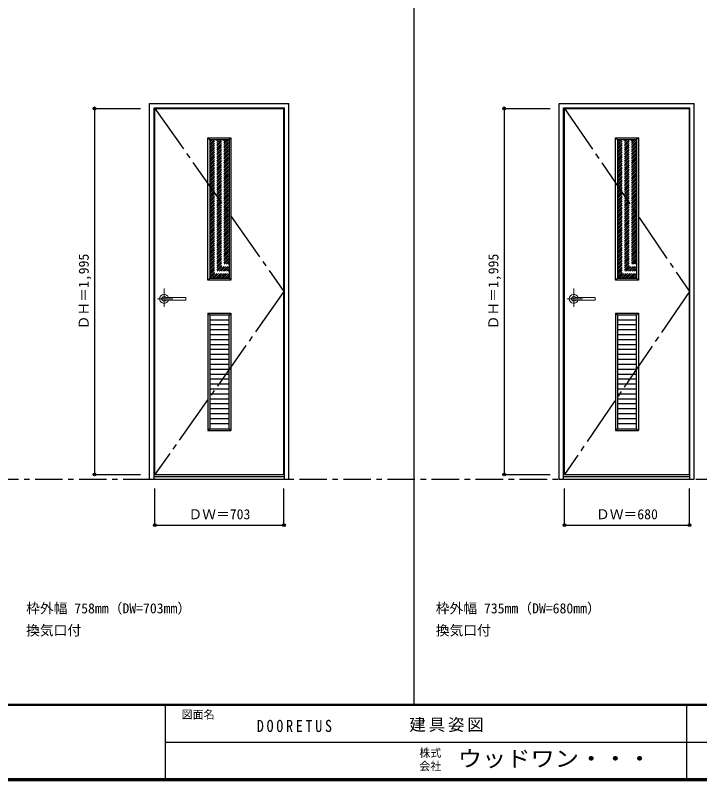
# Model space of a CAD drawing. Units: millimetres, scale not verified. Extents: x -6000 to 5700, y -4307 to 4260.
# Drawn here: x -966 to 2763, y -4205 to -36 of the extents above; entities that cross this region are included whole.
import ezdxf
from ezdxf.enums import TextEntityAlignment as Align

# ---------------------------------------------------------------- set-up
doc = ezdxf.new("R2010")
doc.units = ezdxf.units.MM
doc.header["$LTSCALE"] = 30
doc.header["$PDMODE"] = 32
doc.header["$PDSIZE"] = 15
for name, pattern in [('CHAIN1', [8, 5, -1, 1, -1]), ('CHAIN2', [12, 9, -1, 1, -1]), ('DASHED1', [1.8, 1.2, -0.6])]:
    doc.linetypes.add(name, pattern=pattern)
for name, color, linetype in [('0-1_通り芯', 4, 'CHAIN1'), ('0-2_扉', 3, 'Continuous'), ('0-3_仕上げ', 4, 'Continuous'), ('0-4_枠', 3, 'Continuous'), ('0-A_文字', 7, 'Continuous'), ('0-B_寸法', 7, 'Continuous'), ('0-C_ハッチ', 4, 'DASHED1'), ('F-1_枠', 6, 'Continuous'), ('F-A_文字', 7, 'Continuous')]:
    doc.layers.add(name, color=color, linetype=linetype)
doc.layers.add('0-5_レバー', color=7, linetype='Continuous', lineweight=18)
doc.styles.add('ＭＳ ゴシック', font='')
doc.styles.get('ＭＳ ゴシック').set_extended_font_data('MS Gothic')

msp = doc.modelspace()

# ---------------------------------------------------------------- linework, layer by layer
at = {"layer": '0-1_通り芯', "color": 7}
msp.add_line((-3258.4, -2562.5), (5690, -2562.5), dxfattribs=at)
at = {"layer": '0-2_扉'}
for p, q in [((-205.2, -542.5), (497.8, -542.5)), ((-205.2, -2537.5), (-205.2, -542.5)), ((497.8, -2537.5), (497.8, -542.5)), ((2026.4, -542.5), (2706.4, -542.5)), ((2026.4, -2537.5), (2026.4, -542.5)), ((2706.4, -2537.5), (2706.4, -542.5)), ((-205.2, -2537.5), (497.8, -2537.5)), ((2026.4, -2537.5), (2706.4, -2537.5))]:
    msp.add_line(p, q, dxfattribs=at)
at = {"layer": '0-3_仕上げ', "color": 7}
for p, q in [((83.8, -702.5), (93.8, -712.5)), ((83.8, -702.5), (208.8, -702.5)), ((208.8, -702.5), (198.8, -712.5)), ((208.8, -702.5), (208.8, -1477.5)), ((2303.9, -702.5), (2313.9, -712.5)), ((2303.9, -702.5), (2428.9, -702.5)), ((2428.9, -702.5), (2418.9, -712.5)), ((2428.9, -702.5), (2428.9, -1477.5)), ((93.8, -1467.5), (83.8, -1477.5)), ((198.8, -1467.5), (208.8, -1477.5)), ((2313.9, -1467.5), (2303.9, -1477.5)), ((2418.9, -1467.5), (2428.9, -1477.5)), ((83.8, -1658.5), (83.8, -2297.5)), ((83.8, -1658.5), (93.8, -1668.5)), ((83.8, -1658.5), (208.8, -1658.5)), ((208.8, -1658.5), (198.8, -1668.5)), ((208.8, -1658.5), (208.8, -2297.5)), ((2303.9, -1658.5), (2303.9, -2297.5)), ((2303.9, -1658.5), (2313.9, -1668.5)), ((2303.9, -1658.5), (2428.9, -1658.5)), ((2428.9, -1658.5), (2418.9, -1668.5)), ((2428.9, -1658.5), (2428.9, -2297.5)), ((93.8, -2287.5), (83.8, -2297.5)), ((198.8, -2287.5), (208.8, -2297.5)), ((2313.9, -2287.5), (2303.9, -2297.5)), ((2418.9, -2287.5), (2428.9, -2297.5)), ((83.8, -2297.5), (208.8, -2297.5)), ((2303.9, -2297.5), (2428.9, -2297.5))]:
    msp.add_line(p, q, dxfattribs=at)
at = {"layer": '0-3_仕上げ', "color": 3}
for p, q in [((93.8, -712.5), (198.8, -712.5)), ((93.8, -712.5), (93.8, -1467.5)), ((198.8, -712.5), (198.8, -1467.5)), ((2313.9, -712.5), (2418.9, -712.5)), ((2313.9, -712.5), (2313.9, -1467.5)), ((2418.9, -712.5), (2418.9, -1467.5)), ((93.8, -1467.5), (198.8, -1467.5)), ((2313.9, -1467.5), (2418.9, -1467.5)), ((93.8, -1668.5), (93.8, -2287.5)), ((198.8, -1668.5), (93.8, -1668.5)), ((198.8, -1695.41), (93.8, -1695.41)), ((198.8, -2287.5), (198.8, -1668.5)), ((2313.9, -1668.5), (2313.9, -2287.5)), ((2418.9, -1668.5), (2313.9, -1668.5)), ((2418.9, -1695.41), (2313.9, -1695.41)), ((2418.9, -2287.5), (2418.9, -1668.5)), ((198.8, -1722.33), (93.8, -1722.33)), ((198.8, -1749.24), (93.8, -1749.24)), ((2418.9, -1722.33), (2313.9, -1722.33)), ((2418.9, -1749.24), (2313.9, -1749.24)), ((198.8, -1776.15), (93.8, -1776.15)), ((2418.9, -1776.15), (2313.9, -1776.15)), ((198.8, -1803.07), (93.8, -1803.07)), ((198.8, -1829.98), (93.8, -1829.98)), ((2418.9, -1803.07), (2313.9, -1803.07)), ((2418.9, -1829.98), (2313.9, -1829.98)), ((198.8, -1856.89), (93.8, -1856.89)), ((2418.9, -1856.89), (2313.9, -1856.89)), ((198.8, -1883.8), (93.8, -1883.8)), ((198.8, -1910.72), (93.8, -1910.72)), ((2418.9, -1883.8), (2313.9, -1883.8)), ((2418.9, -1910.72), (2313.9, -1910.72)), ((198.8, -1937.63), (93.8, -1937.63)), ((2418.9, -1937.63), (2313.9, -1937.63)), ((198.8, -1964.54), (93.8, -1964.54)), ((198.8, -1991.46), (93.8, -1991.46)), ((2418.9, -1964.54), (2313.9, -1964.54)), ((2418.9, -1991.46), (2313.9, -1991.46)), ((198.8, -2018.37), (93.8, -2018.37)), ((2418.9, -2018.37), (2313.9, -2018.37)), ((198.8, -2045.28), (93.8, -2045.28)), ((198.8, -2072.2), (93.8, -2072.2)), ((2418.9, -2045.28), (2313.9, -2045.28)), ((2418.9, -2072.2), (2313.9, -2072.2)), ((198.8, -2099.11), (93.8, -2099.11)), ((198.8, -2126.02), (93.8, -2126.02)), ((2418.9, -2099.11), (2313.9, -2099.11)), ((2418.9, -2126.02), (2313.9, -2126.02)), ((198.8, -2152.93), (93.8, -2152.93)), ((2418.9, -2152.93), (2313.9, -2152.93)), ((198.8, -2179.85), (93.8, -2179.85)), ((198.8, -2206.76), (93.8, -2206.76)), ((2418.9, -2179.85), (2313.9, -2179.85)), ((2418.9, -2206.76), (2313.9, -2206.76)), ((198.8, -2233.67), (93.8, -2233.67)), ((2418.9, -2233.67), (2313.9, -2233.67)), ((198.8, -2260.59), (93.8, -2260.59)), ((93.8, -2287.5), (198.8, -2287.5)), ((2418.9, -2260.59), (2313.9, -2260.59)), ((2313.9, -2287.5), (2418.9, -2287.5))]:
    msp.add_line(p, q, dxfattribs=at)
at = {"layer": '0-3_仕上げ', "color": 7}
for points in [[(208.8, -1477.5), (83.8, -1477.5), (83.8, -702.5)], [(2428.9, -1477.5), (2303.9, -1477.5), (2303.9, -702.5)]]:
    msp.add_lwpolyline(points, dxfattribs=at)
at = {"layer": '0-4_枠'}
for p, q in [((-234.2, -515.5), (523.8, -515.5)), ((-234.2, -2562.5), (-234.2, -515.5)), ((-210.2, -539.5), (499.8, -539.5)), ((-210.2, -2562.5), (-210.2, -539.5)), ((499.8, -2562.5), (499.8, -539.5)), ((523.8, -2562.5), (523.8, -515.5)), ((1997.4, -515.5), (2732.4, -515.5)), ((1997.4, -2562.5), (1997.4, -515.5)), ((2021.4, -539.5), (2708.4, -539.5)), ((2021.4, -2562.5), (2021.4, -539.5)), ((2708.4, -2562.5), (2708.4, -539.5)), ((2732.4, -2562.5), (2732.4, -515.5)), ((-234.2, -2562.5), (523.8, -2562.5)), ((-210.2, -2547.5), (499.8, -2547.5)), ((1997.4, -2562.5), (2732.4, -2562.5)), ((2021.4, -2547.5), (2708.4, -2547.5))]:
    msp.add_line(p, q, dxfattribs=at)
at = {"layer": '0-5_レバー', "color": 4, "linetype": 'CHAIN1'}
for p, q in [((-154.7, -1523.54), (-154.7, -1623.39)), ((2076.9, -1523.54), (2076.9, -1623.39)), ((-107.9, -1580), (-190.92, -1580)), ((2123.7, -1580), (2040.68, -1580))]:
    msp.add_line(p, q, dxfattribs=at)
at = {"layer": '0-5_レバー'}
for p, q in [((-37.7, -1580), (-37.7, -1574.51)), ((-37.7, -1580), (-37.7, -1585.5)), ((2193.9, -1580), (2193.9, -1574.51)), ((2193.9, -1580), (2193.9, -1585.5))]:
    msp.add_line(p, q, dxfattribs=at)
for points in [[(-144.74, -1573.01), (-145.51, -1572.22), (-147.48, -1570.85), (-149.73, -1569.84), (-152.16, -1569.21), (-154.7, -1569), (-157.24, -1569.21), (-159.67, -1569.84), (-161.92, -1570.85), (-163.89, -1572.22), (-165.51, -1573.89), (-166.71, -1575.79), (-167.45, -1577.85), (-167.7, -1580), (-167.45, -1582.15), (-166.71, -1584.21), (-165.51, -1586.11), (-163.89, -1587.78), (-161.92, -1589.15), (-159.67, -1590.16), (-157.24, -1590.79), (-154.7, -1591), (-152.16, -1590.79), (-149.73, -1590.16), (-147.48, -1589.15), (-145.51, -1587.78), (-144.74, -1586.99)], [(-39.2, -1573), (-48.93, -1573), (-59.11, -1573), (-68.71, -1573), (-77.7, -1573), (-86.11, -1573), (-93.92, -1573), (-100.74, -1573), (-107.04, -1573), (-112.8, -1573), (-118.05, -1573), (-122.84, -1573), (-127.5, -1573), (-131.7, -1573), (-135.45, -1573), (-137.45, -1573), (-139.3, -1573), (-141.31, -1573.01), (-143.72, -1573.01), (-145.21, -1573.01), (-146.75, -1573.01), (-148.27, -1573.01), (-149.37, -1573.01), (-149.83, -1573.01), (-149.83, -1573.02)], [(-39.2, -1573), (-48.28, -1573), (-48.68, -1573)], [(2086.86, -1573.01), (2086.09, -1572.22), (2084.12, -1570.85), (2081.88, -1569.84), (2079.44, -1569.21), (2076.9, -1569), (2074.36, -1569.21), (2071.93, -1569.84), (2069.68, -1570.85), (2067.71, -1572.22), (2066.09, -1573.89), (2064.89, -1575.79), (2064.15, -1577.85), (2063.9, -1580), (2064.15, -1582.15), (2064.89, -1584.21), (2066.09, -1586.11), (2067.71, -1587.78), (2069.68, -1589.15), (2071.93, -1590.16), (2074.36, -1590.79), (2076.9, -1591), (2079.44, -1590.79), (2081.88, -1590.16), (2084.12, -1589.15), (2086.09, -1587.78), (2086.86, -1586.99)], [(2192.4, -1573), (2182.67, -1573), (2172.49, -1573), (2162.89, -1573), (2153.9, -1573), (2145.49, -1573), (2137.68, -1573), (2130.86, -1573), (2124.56, -1573), (2118.8, -1573), (2113.55, -1573), (2108.76, -1573), (2104.11, -1573), (2099.9, -1573), (2096.15, -1573), (2094.15, -1573), (2092.3, -1573), (2090.29, -1573.01), (2087.88, -1573.01), (2086.39, -1573.01), (2084.85, -1573.01), (2083.33, -1573.01), (2082.23, -1573.01), (2081.77, -1573.01), (2081.77, -1573.02)], [(2192.4, -1573), (2183.32, -1573), (2182.92, -1573)], [(-149.68, -1586.99), (-149.55, -1586.99), (-149.11, -1586.99), (-148.39, -1586.99), (-147.37, -1586.99), (-146.11, -1586.99), (-144.76, -1586.99), (-141.9, -1586.99), (-138.92, -1587), (-135.9, -1587), (-132.86, -1587), (-129.79, -1587), (-126.71, -1587), (-122.71, -1587), (-118.3, -1587), (-113.33, -1587), (-107.8, -1587), (-101.71, -1587), (-95.06, -1587), (-87.85, -1587), (-79.26, -1587), (-70, -1587), (-60.06, -1587), (-49.45, -1587), (-39.2, -1587)], [(2081.92, -1586.99), (2082.05, -1586.99), (2082.49, -1586.99), (2083.21, -1586.99), (2084.23, -1586.99), (2085.49, -1586.99), (2086.84, -1586.99), (2089.7, -1586.99), (2092.68, -1587), (2095.7, -1587), (2098.74, -1587), (2101.81, -1587), (2104.89, -1587), (2108.89, -1587), (2113.3, -1587), (2118.27, -1587), (2123.8, -1587), (2129.89, -1587), (2136.54, -1587), (2143.75, -1587), (2152.34, -1587), (2161.6, -1587), (2171.54, -1587), (2182.15, -1587), (2192.4, -1587)]]:
    msp.add_lwpolyline(points, dxfattribs=at)
for centre, radius, start, end in [((-154.7, -1580), 24.55, 16.59952, 343.36736), ((-39.2, -1574.5), 1.5, 0.00847, 89.9163), ((-39.2, -1574.5), 1.5, 360, 90.17419), ((2076.9, -1580), 24.55, 16.59952, 343.36736), ((2192.4, -1574.5), 1.5, 0.00847, 89.9163), ((2192.4, -1574.5), 1.5, 360, 90.17419), ((-39.2, -1585.5), 1.5, 270.16419, 0), ((-39.2, -1585.5), 1.5, 269.91059, 359.99153), ((2192.4, -1585.5), 1.5, 270.16419, 0), ((2192.4, -1585.5), 1.5, 269.91059, 359.99153)]:
    msp.add_arc(centre, radius, start, end, dxfattribs=at)
at = {"layer": '0-A_文字', "linetype": 'CHAIN2'}
for p, q in [((-205.2, -542.5), (497.8, -1540)), ((2026.4, -542.5), (2706.4, -1540)), ((497.8, -1540), (-205.2, -2537.5)), ((2706.4, -1540), (2026.4, -2537.5))]:
    msp.add_line(p, q, dxfattribs=at)
at = {"layer": '0-B_寸法', "color": 4}
for p, q in [((-534.2, -542.5), (-284.2, -542.5)), ((-534.2, -542.5), (-534.2, -2537.5)), ((1697.4, -542.5), (1947.4, -542.5)), ((1697.4, -542.5), (1697.4, -2537.5)), ((-534.2, -2537.5), (-284.2, -2537.5)), ((1697.4, -2537.5), (1947.4, -2537.5)), ((-205.2, -2812.5), (-205.2, -2612.5)), ((497.8, -2812.5), (497.8, -2612.5)), ((2026.4, -2812.5), (2026.4, -2612.5)), ((2706.4, -2812.5), (2706.4, -2612.5)), ((-205.2, -2812.5), (497.8, -2812.5)), ((2026.4, -2812.5), (2706.4, -2812.5))]:
    msp.add_line(p, q, dxfattribs=at)
at = {"layer": '0-B_寸法'}
for p in [(-534.2, -542.5), (1697.4, -542.5), (-534.2, -2537.5), (1697.4, -2537.5), (-205.2, -2812.5), (497.8, -2812.5), (2026.4, -2812.5), (2706.4, -2812.5)]:
    msp.add_point(p, dxfattribs=at)
at = {"layer": '0-C_ハッチ'}
for p, q in [((93.8, -816.5), (197.8, -712.5)), ((93.8, -806.6), (187.9, -712.5)), ((93.8, -796.7), (178, -712.5)), ((93.8, -786.8), (168.1, -712.5)), ((93.8, -776.9), (158.2, -712.5)), ((93.8, -767), (148.3, -712.5)), ((93.8, -757.1), (138.4, -712.5)), ((93.8, -747.2), (128.5, -712.5)), ((93.8, -737.3), (118.6, -712.5)), ((93.8, -727.4), (108.71, -712.5)), ((93.8, -717.51), (98.81, -712.5)), ((93.8, -826.4), (198.8, -721.4)), ((93.8, -836.3), (198.8, -731.3)), ((93.8, -846.2), (198.8, -741.2)), ((2313.9, -816.5), (2417.9, -712.5)), ((2313.9, -806.6), (2408, -712.5)), ((2313.9, -796.7), (2398.1, -712.5)), ((2313.9, -786.8), (2388.2, -712.5)), ((2313.9, -776.9), (2378.3, -712.5)), ((2313.9, -767), (2368.4, -712.5)), ((2313.9, -757.1), (2358.5, -712.5)), ((2313.9, -747.2), (2348.6, -712.5)), ((2313.9, -737.3), (2338.7, -712.5)), ((2313.9, -727.4), (2328.81, -712.5)), ((2313.9, -717.51), (2318.91, -712.5)), ((2313.9, -826.4), (2418.9, -721.4)), ((2313.9, -836.3), (2418.9, -731.3)), ((2313.9, -846.2), (2418.9, -741.2)), ((93.8, -856.1), (198.8, -751.1)), ((93.8, -866), (198.8, -761)), ((93.8, -875.9), (198.8, -770.9)), ((93.8, -885.8), (198.8, -780.8)), ((93.8, -895.7), (198.8, -790.7)), ((2313.9, -856.1), (2418.9, -751.1)), ((2313.9, -866), (2418.9, -761)), ((2313.9, -875.9), (2418.9, -770.9)), ((2313.9, -885.8), (2418.9, -780.8)), ((2313.9, -895.7), (2418.9, -790.7)), ((93.8, -905.6), (198.8, -800.6)), ((93.8, -915.49), (198.8, -810.5)), ((93.8, -925.39), (198.8, -820.39)), ((93.8, -935.29), (198.8, -830.29)), ((2313.9, -905.6), (2418.9, -800.6)), ((2313.9, -915.49), (2418.9, -810.5)), ((2313.9, -925.39), (2418.9, -820.39)), ((2313.9, -935.29), (2418.9, -830.29)), ((93.8, -945.19), (198.8, -840.19)), ((93.8, -955.09), (198.8, -850.09)), ((93.8, -964.99), (198.8, -859.99)), ((93.8, -974.89), (198.8, -869.89)), ((2313.9, -945.19), (2418.9, -840.19)), ((2313.9, -955.09), (2418.9, -850.09)), ((2313.9, -964.99), (2418.9, -859.99)), ((2313.9, -974.89), (2418.9, -869.89)), ((93.8, -984.79), (198.8, -879.79)), ((93.8, -994.69), (198.8, -889.69)), ((93.8, -1004.59), (198.8, -899.59)), ((93.8, -1014.49), (198.8, -909.49)), ((2313.9, -984.79), (2418.9, -879.79)), ((2313.9, -994.69), (2418.9, -889.69)), ((2313.9, -1004.59), (2418.9, -899.59)), ((2313.9, -1014.49), (2418.9, -909.49)), ((93.8, -1024.39), (198.8, -919.39)), ((93.8, -1034.29), (198.8, -929.29)), ((93.8, -1044.19), (198.8, -939.19)), ((93.8, -1054.09), (198.8, -949.09)), ((2313.9, -1024.39), (2418.9, -919.39)), ((2313.9, -1034.29), (2418.9, -929.29)), ((2313.9, -1044.19), (2418.9, -939.19)), ((2313.9, -1054.09), (2418.9, -949.09)), ((93.8, -1063.99), (198.8, -958.99)), ((93.8, -1073.89), (198.8, -968.89)), ((93.8, -1083.79), (198.8, -978.79)), ((93.8, -1093.69), (198.8, -988.69)), ((93.8, -1103.59), (198.8, -998.59)), ((2313.9, -1063.99), (2418.9, -958.99)), ((2313.9, -1073.89), (2418.9, -968.89)), ((2313.9, -1083.79), (2418.9, -978.79)), ((2313.9, -1093.69), (2418.9, -988.69)), ((2313.9, -1103.59), (2418.9, -998.59)), ((93.8, -1113.48), (198.8, -1008.49)), ((93.8, -1123.38), (198.8, -1018.38)), ((93.8, -1133.28), (198.8, -1028.28)), ((93.8, -1143.18), (198.8, -1038.18)), ((2313.9, -1113.48), (2418.9, -1008.49)), ((2313.9, -1123.38), (2418.9, -1018.38)), ((2313.9, -1133.28), (2418.9, -1028.28)), ((2313.9, -1143.18), (2418.9, -1038.18)), ((93.8, -1153.08), (198.8, -1048.08)), ((93.8, -1162.98), (198.8, -1057.98)), ((93.8, -1172.88), (198.8, -1067.88)), ((93.8, -1182.78), (198.8, -1077.78)), ((2313.9, -1153.08), (2418.9, -1048.08)), ((2313.9, -1162.98), (2418.9, -1057.98)), ((2313.9, -1172.88), (2418.9, -1067.88)), ((2313.9, -1182.78), (2418.9, -1077.78)), ((93.8, -1192.68), (198.8, -1087.68)), ((93.8, -1202.58), (198.8, -1097.58)), ((93.8, -1212.48), (198.8, -1107.48)), ((93.8, -1222.38), (198.8, -1117.38)), ((2313.9, -1192.68), (2418.9, -1087.68)), ((2313.9, -1202.58), (2418.9, -1097.58)), ((2313.9, -1212.48), (2418.9, -1107.48)), ((2313.9, -1222.38), (2418.9, -1117.38)), ((93.8, -1232.28), (198.8, -1127.28)), ((93.8, -1242.18), (198.8, -1137.18)), ((93.8, -1252.08), (198.8, -1147.08)), ((93.8, -1261.98), (198.8, -1156.98)), ((93.8, -1271.88), (198.8, -1166.88)), ((2313.9, -1232.28), (2418.9, -1127.28)), ((2313.9, -1242.18), (2418.9, -1137.18)), ((2313.9, -1252.08), (2418.9, -1147.08)), ((2313.9, -1261.98), (2418.9, -1156.98)), ((2313.9, -1271.88), (2418.9, -1166.88)), ((93.8, -1281.78), (198.8, -1176.78)), ((93.8, -1291.68), (198.8, -1186.68)), ((93.8, -1301.58), (198.8, -1196.58)), ((93.8, -1311.47), (198.8, -1206.48)), ((2313.9, -1281.78), (2418.9, -1176.78)), ((2313.9, -1291.68), (2418.9, -1186.68)), ((2313.9, -1301.58), (2418.9, -1196.58)), ((2313.9, -1311.47), (2418.9, -1206.48)), ((93.8, -1321.37), (198.8, -1216.37)), ((93.8, -1331.27), (198.8, -1226.27)), ((93.8, -1341.17), (198.8, -1236.17)), ((93.8, -1351.07), (198.8, -1246.07)), ((2313.9, -1321.37), (2418.9, -1216.37)), ((2313.9, -1331.27), (2418.9, -1226.27)), ((2313.9, -1341.17), (2418.9, -1236.17)), ((2313.9, -1351.07), (2418.9, -1246.07)), ((93.8, -1360.97), (198.8, -1255.97)), ((93.8, -1370.87), (198.8, -1265.87)), ((93.8, -1380.77), (198.8, -1275.77)), ((93.8, -1390.67), (198.8, -1285.67)), ((2313.9, -1360.97), (2418.9, -1255.97)), ((2313.9, -1370.87), (2418.9, -1265.87)), ((2313.9, -1380.77), (2418.9, -1275.77)), ((2313.9, -1390.67), (2418.9, -1285.67)), ((93.8, -1400.57), (198.8, -1295.57)), ((93.8, -1410.47), (198.8, -1305.47)), ((93.8, -1420.37), (198.8, -1315.37)), ((93.8, -1430.27), (198.8, -1325.27)), ((2313.9, -1400.57), (2418.9, -1295.57)), ((2313.9, -1410.47), (2418.9, -1305.47)), ((2313.9, -1420.37), (2418.9, -1315.37)), ((2313.9, -1430.27), (2418.9, -1325.27)), ((93.8, -1440.17), (198.8, -1335.17)), ((93.8, -1450.07), (198.8, -1345.07)), ((93.8, -1459.97), (198.8, -1354.97)), ((96.17, -1467.5), (198.8, -1364.87)), ((106.07, -1467.5), (198.8, -1374.77)), ((2313.9, -1440.17), (2418.9, -1335.17)), ((2313.9, -1450.07), (2418.9, -1345.07)), ((2313.9, -1459.97), (2418.9, -1354.97)), ((2316.27, -1467.5), (2418.9, -1364.87)), ((2326.17, -1467.5), (2418.9, -1374.77)), ((115.97, -1467.5), (198.8, -1384.67)), ((125.87, -1467.5), (198.8, -1394.57)), ((135.77, -1467.5), (198.8, -1404.46)), ((145.66, -1467.5), (198.8, -1414.36)), ((2336.07, -1467.5), (2418.9, -1384.67)), ((2345.97, -1467.5), (2418.9, -1394.57)), ((2355.87, -1467.5), (2418.9, -1404.46)), ((2365.76, -1467.5), (2418.9, -1414.36)), ((155.56, -1467.5), (198.8, -1424.26)), ((165.46, -1467.5), (198.8, -1434.16)), ((175.36, -1467.5), (198.8, -1444.06)), ((185.26, -1467.5), (198.8, -1453.96)), ((2375.66, -1467.5), (2418.9, -1424.26)), ((2385.56, -1467.5), (2418.9, -1434.16)), ((2395.46, -1467.5), (2418.9, -1444.06)), ((2405.36, -1467.5), (2418.9, -1453.96)), ((195.16, -1467.5), (198.8, -1463.86)), ((2415.26, -1467.5), (2418.9, -1463.86))]:
    msp.add_line(p, q, dxfattribs=at)
at = {"layer": 'F-1_枠'}
for p, q in [((1204.8, 4175), (1204.8, -3790)), ((5700, -3790), (-6000, -3790)), ((5700, -3795), (-6000, -3795)), ((-150, -3795), (-150, -4195)), ((2690, -3795), (2690, -4195)), ((-150, -3995), (5690, -3995.01)), ((5700, -4195), (-6000, -4195)), ((5700, -4200), (-6000, -4200)), ((5700, -4205), (-6000, -4205))]:
    msp.add_line(p, q, dxfattribs=at)

# ---------------------------------------------------------------- texts
at = {"layer": '0-A_文字', "style": 'ＭＳ ゴシック'}
for s, p in [('枠外幅 758mm（DW=703mm）', (-906.8, -3310)), ('枠外幅 735mm（DW=680mm）', (1324.8, -3310)), ('換気口付', (-906.8, -3430)), ('換気口付', (1324.8, -3430))]:
    msp.add_text(s, height=54.99, dxfattribs=at).set_placement(p, align=Align.BOTTOM_LEFT)
at = {"layer": '0-B_寸法', "style": 'ＭＳ ゴシック'}
for p in [(-549.2, -1746.25), (1682.4, -1746.25)]:
    msp.add_text('ＤＨ＝1,995', height=54.99, rotation=90, dxfattribs=at).set_placement(p, align=Align.BOTTOM_LEFT)
for s, p in [('ＤＷ＝703', (-22.45, -2797.5)), ('ＤＷ＝680', (2197.65, -2797.5))]:
    msp.add_text(s, height=54.99, dxfattribs=at).set_placement(p, align=Align.BOTTOM_LEFT)
at = {"layer": 'F-A_文字', "style": 'ＭＳ ゴシック'}
for s, p in [('図面名', (-60, -3880)), ('株式', (1235, -4089)), ('会社', (1235, -4161))]:
    msp.add_text(s, height=43.99, dxfattribs=at).set_placement(p, align=Align.BOTTOM_LEFT)
at = {"layer": 'F-A_文字', "style": 'ＭＳ ゴシック', "width": 1.1}
msp.add_text('ウッドワン・・・', height=87.98, dxfattribs=at).set_placement((1445, -4155), align=Align.BOTTOM_LEFT)
at = {"layer": 'F-A_文字', "char_height": 65.98, "attachment_point": 7, "style": 'ＭＳ ゴシック'}
for s, insert in [('\\T1.39;\\W0.85;DOORETUS', (350, -3940.79)), ('\\T1.17;建具姿図', (1180.42, -3940))]:
    msp.add_mtext(s, dxfattribs=dict(at, insert=insert))

doc.saveas('drawing.dxf')
